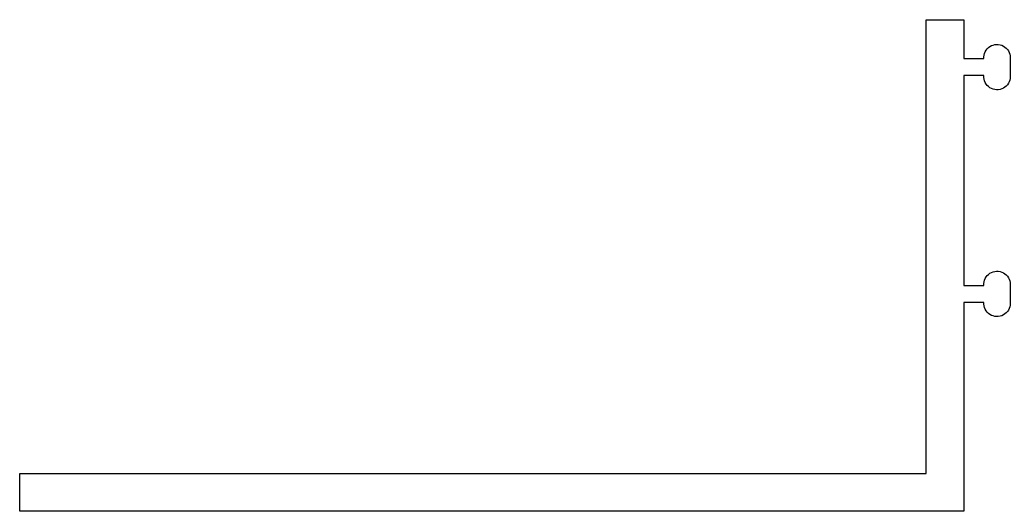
# Model space of a CAD drawing. Extents: x 86 to 191, y 188 to 240.
import ezdxf

# ---------------------------------------------------------------- set-up
doc = ezdxf.new("R2010")
doc.units = 0
doc.header["$LTSCALE"] = 15
doc.layers.get('0').update_dxf_attribs({"linetype": 'CONTINUOUS'})

msp = doc.modelspace()

# ---------------------------------------------------------------- linework, layer by layer
at = {"color": 0, "linetype": 'BYBLOCK'}
msp.add_lwpolyline([(188.47, 233.8), (186.37, 233.8), (186.37, 211.6), (188.47, 211.6, -1.036399), (191.27, 211.7), (191.27, 209.7, -1.036399), (188.47, 209.8), (186.37, 209.8), (186.37, 187.7), (86.37, 187.7), (86.37, 191.7), (182.37, 191.7), (182.37, 239.7), (186.37, 239.7), (186.37, 235.6), (188.47, 235.6, -1.036399), (191.27, 235.7), (191.27, 233.7, -1.036399)], format="xyb", close=True, dxfattribs=at)

doc.saveas('drawing.dxf')
